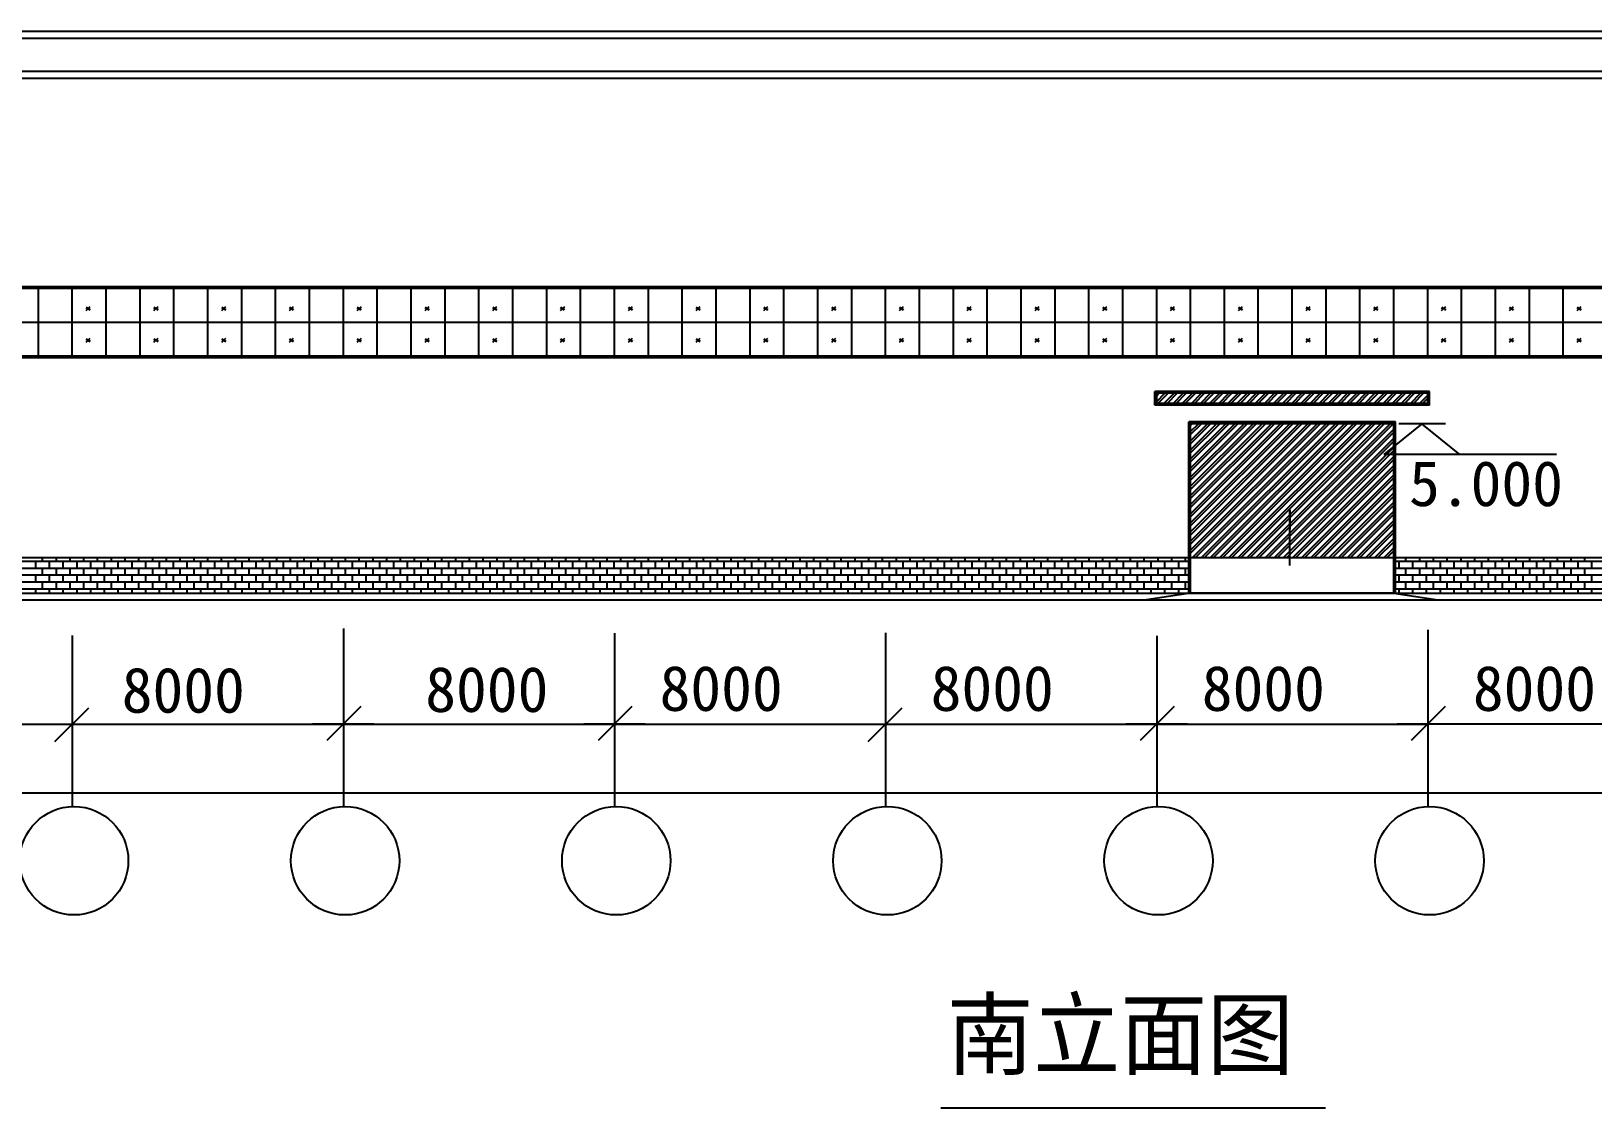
# Model space of a CAD drawing. Header units: metres. Extents: x -5946 to 118859, y -33883 to 106048.
# Drawn here: x 29425 to 75506, y 37487 to 69252 of the extents above; entities that cross this region are included whole.
import ezdxf

# ---------------------------------------------------------------- set-up
doc = ezdxf.new("R2010")
doc.units = ezdxf.units.M
for name, color, linetype in [('JC', 7, 'Continuous'), ('Z', 7, 'Continuous'), ('ZQ', 7, 'Continuous')]:
    doc.layers.add(name, color=color, linetype=linetype)

# ---------------------------------------------------------------- blocks, each defined once
blk = doc.blocks.new('_DIMX')
blk.add_line((-64.76, 0), (64.76, 0))
at = {"color": 6}
blk.add_lwpolyline([(-36.86, -36.86), (34.63, 34.63)], dxfattribs=at)

msp = doc.modelspace()

# ---------------------------------------------------------------- hatches: boundary and pattern name
at = {"layer": 'JC'}
h = msp.add_hatch(dxfattribs=at)
h.set_pattern_fill('ANSI32', scale=20)
h.paths.add_polyline_path([(70636.82, 58272.03), (70636.82, 58572.03), (62636.82, 58572.03), (62636.82, 58272.03)])
h = msp.add_hatch(dxfattribs=at)
h.set_pattern_fill('ANSI32', scale=20)
h.paths.add_polyline_path([(63636.82, 57672.03), (69636.82, 57672.03), (69636.82, 53722.03), (63636.82, 53722.03)])

# ---------------------------------------------------------------- linework, layer by layer
for p, q in [((70460.13, 57668.83), (69337.31, 56760.85)), ((71580.54, 56760.85), (70460.13, 57668.83)), ((74440.45, 56760.85), (69341.59, 56760.85)), ((38636.82, 51629.61), (38636.82, 48307.57)), ((30636.82, 51425.61), (30636.82, 48307.57)), ((30636.82, 51410.48), (30636.82, 48307.57)), ((38636.82, 51410.48), (38636.82, 48307.57)), ((46636.82, 51487.99), (46636.82, 48307.57)), ((46636.82, 51410.48), (46636.82, 48307.57)), ((54636.82, 51505.05), (54636.82, 48307.57)), ((54636.82, 51410.48), (54636.82, 48307.57)), ((62636.82, 51410.48), (62636.82, 48307.57)), ((62636.82, 51405.47), (62636.82, 48307.57)), ((70636.82, 51592.64), (70636.82, 48307.57)), ((70636.82, 50810.48), (70636.82, 48307.57)), ((22638.22, 48807.57), (30635.42, 48807.57)), ((30636.82, 48407.57), (30636.82, 46379.72)), ((30638.22, 48807.57), (38635.42, 48807.57)), ((38636.82, 48407.57), (38636.82, 46379.72)), ((38638.22, 48807.57), (46635.42, 48807.57)), ((46636.82, 48407.57), (46636.82, 46379.72)), ((46638.22, 48807.57), (54635.42, 48807.57)), ((54636.82, 48407.57), (54636.82, 46379.72)), ((54638.22, 48807.57), (62635.42, 48807.57)), ((62636.82, 48407.57), (62636.82, 46379.72)), ((62638.22, 48807.57), (70635.42, 48807.57)), ((70636.82, 48407.57), (70636.82, 46379.72)), ((78635.42, 48807.57), (70638.22, 48807.57)), ((6708.03, 46779.72), (110635.42, 46779.72)), ((56269.33, 37487.42), (67619.93, 37487.42))]:
    msp.add_line(p, q)
for centre in [(30689.65, 44776.5), (38689.65, 44776.5), (46689.65, 44776.5), (54689.65, 44776.5), (62689.65, 44776.5), (70689.65, 44776.5)]:
    msp.add_circle(centre, 1600)
for p, q in [((6625.23, 69252.03), (94636.82, 69252.03)), ((6625.24, 69052.03), (94636.82, 69052.03)), ((6634.34, 68072.03), (94636.82, 68072.03)), ((6638.64, 67872.03), (110946.82, 67872.03)), ((29636.82, 59672.03), (29636.82, 61672.03)), ((29636.82, 59672.03), (29636.82, 61672.03)), ((30636.82, 59672.03), (30636.82, 61672.03)), ((31636.82, 59672.03), (31636.82, 61672.03)), ((31636.82, 59672.03), (31636.82, 61672.03)), ((32636.82, 59672.03), (32636.82, 61672.03)), ((33636.82, 59672.03), (33636.82, 61672.03)), ((33636.82, 59672.03), (33636.82, 61672.03)), ((34636.82, 59672.03), (34636.82, 61672.03)), ((35636.82, 59672.03), (35636.82, 61672.03)), ((35636.82, 59672.03), (35636.82, 61672.03)), ((36636.82, 59672.03), (36636.82, 61672.03)), ((37636.82, 59672.03), (37636.82, 61672.03)), ((37636.82, 59672.03), (37636.82, 61672.03)), ((38636.82, 59672.03), (38636.82, 61672.03)), ((39636.82, 59672.03), (39636.82, 61672.03)), ((39636.82, 59672.03), (39636.82, 61672.03)), ((40636.82, 59672.03), (40636.82, 61672.03)), ((41636.82, 59672.03), (41636.82, 61672.03)), ((41636.82, 59672.03), (41636.82, 61672.03)), ((42636.82, 59672.03), (42636.82, 61672.03)), ((43636.82, 59672.03), (43636.82, 61672.03)), ((43636.82, 59672.03), (43636.82, 61672.03)), ((44636.82, 59672.03), (44636.82, 61672.03)), ((45636.82, 59672.03), (45636.82, 61672.03)), ((45636.82, 59672.03), (45636.82, 61672.03)), ((46636.82, 59672.03), (46636.82, 61672.03)), ((47636.82, 59672.03), (47636.82, 61672.03)), ((47636.82, 59672.03), (47636.82, 61672.03)), ((48636.82, 59672.03), (48636.82, 61672.03)), ((49636.82, 59672.03), (49636.82, 61672.03)), ((49636.82, 59672.03), (49636.82, 61672.03)), ((50636.82, 59672.03), (50636.82, 61672.03)), ((51636.82, 59672.03), (51636.82, 61672.03)), ((51636.82, 59672.03), (51636.82, 61672.03)), ((52636.82, 59672.03), (52636.82, 61672.03)), ((53636.82, 59672.03), (53636.82, 61672.03)), ((53636.82, 59672.03), (53636.82, 61672.03)), ((54636.82, 59672.03), (54636.82, 61672.03)), ((55636.82, 59672.03), (55636.82, 61672.03)), ((55636.82, 59672.03), (55636.82, 61672.03)), ((56636.82, 59672.03), (56636.82, 61672.03)), ((57636.82, 59672.03), (57636.82, 61672.03)), ((57636.82, 59672.03), (57636.82, 61672.03)), ((58636.82, 59672.03), (58636.82, 61672.03)), ((59636.82, 59672.03), (59636.82, 61672.03)), ((59636.82, 59672.03), (59636.82, 61672.03)), ((60636.82, 59672.03), (60636.82, 61672.03)), ((61636.82, 59672.03), (61636.82, 61672.03)), ((61636.82, 59672.03), (61636.82, 61672.03)), ((62636.82, 59672.03), (62636.82, 61672.03)), ((63636.82, 59672.03), (63636.82, 61672.03)), ((63636.82, 59672.03), (63636.82, 61672.03)), ((64636.82, 59672.03), (64636.82, 61672.03)), ((65636.82, 59672.03), (65636.82, 61672.03)), ((65636.82, 59672.03), (65636.82, 61672.03)), ((66636.82, 59672.03), (66636.82, 61672.03)), ((67636.82, 59672.03), (67636.82, 61672.03)), ((67636.82, 59672.03), (67636.82, 61672.03)), ((68636.82, 59672.03), (68636.82, 61672.03)), ((69636.82, 59672.03), (69636.82, 61672.03)), ((69636.82, 59672.03), (69636.82, 61672.03)), ((70636.82, 59672.03), (70636.82, 61672.03)), ((71636.82, 59672.03), (71636.82, 61672.03)), ((71636.82, 59672.03), (71636.82, 61672.03)), ((72636.82, 59672.03), (72636.82, 61672.03)), ((73636.82, 59672.03), (73636.82, 61672.03)), ((73636.82, 59672.03), (73636.82, 61672.03)), ((74636.82, 59672.03), (74636.82, 61672.03)), ((31046.82, 61007.03), (31166.82, 61127.03)), ((31046.82, 61067.03), (31086.82, 61117.03)), ((31126.82, 61017.03), (31166.82, 61067.03)), ((33046.82, 61007.03), (33166.82, 61127.03)), ((33046.82, 61067.03), (33086.82, 61117.03)), ((33126.82, 61017.03), (33166.82, 61067.03)), ((35046.82, 61007.03), (35166.82, 61127.03)), ((35046.82, 61067.03), (35086.82, 61117.03)), ((35126.82, 61017.03), (35166.82, 61067.03)), ((37046.82, 61007.03), (37166.82, 61127.03)), ((37046.82, 61067.03), (37086.82, 61117.03)), ((37126.82, 61017.03), (37166.82, 61067.03)), ((39046.82, 61007.03), (39166.82, 61127.03)), ((39046.82, 61067.03), (39086.82, 61117.03)), ((39126.82, 61017.03), (39166.82, 61067.03)), ((41046.82, 61007.03), (41166.82, 61127.03)), ((41046.82, 61067.03), (41086.82, 61117.03)), ((41126.82, 61017.03), (41166.82, 61067.03)), ((43046.82, 61007.03), (43166.82, 61127.03)), ((43046.82, 61067.03), (43086.82, 61117.03)), ((43126.82, 61017.03), (43166.82, 61067.03)), ((45046.82, 61007.03), (45166.82, 61127.03)), ((45046.82, 61067.03), (45086.82, 61117.03)), ((45126.82, 61017.03), (45166.82, 61067.03)), ((47046.82, 61007.03), (47166.82, 61127.03)), ((47046.82, 61067.03), (47086.82, 61117.03)), ((47126.82, 61017.03), (47166.82, 61067.03)), ((49046.82, 61007.03), (49166.82, 61127.03)), ((49046.82, 61067.03), (49086.82, 61117.03)), ((49126.82, 61017.03), (49166.82, 61067.03)), ((51046.82, 61007.03), (51166.82, 61127.03)), ((51046.82, 61067.03), (51086.82, 61117.03)), ((51126.82, 61017.03), (51166.82, 61067.03)), ((53046.82, 61007.03), (53166.82, 61127.03)), ((53046.82, 61067.03), (53086.82, 61117.03)), ((53126.82, 61017.03), (53166.82, 61067.03)), ((55046.82, 61007.03), (55166.82, 61127.03)), ((55046.82, 61067.03), (55086.82, 61117.03)), ((55126.82, 61017.03), (55166.82, 61067.03)), ((57046.82, 61007.03), (57166.82, 61127.03)), ((57046.82, 61067.03), (57086.82, 61117.03)), ((57126.82, 61017.03), (57166.82, 61067.03)), ((59046.82, 61007.03), (59166.82, 61127.03)), ((59046.82, 61067.03), (59086.82, 61117.03)), ((59126.82, 61017.03), (59166.82, 61067.03)), ((61046.82, 61007.03), (61166.82, 61127.03)), ((61046.82, 61067.03), (61086.82, 61117.03)), ((61126.82, 61017.03), (61166.82, 61067.03)), ((63046.82, 61007.03), (63166.82, 61127.03)), ((63046.82, 61067.03), (63086.82, 61117.03)), ((63126.82, 61017.03), (63166.82, 61067.03)), ((65046.82, 61007.03), (65166.82, 61127.03)), ((65046.82, 61067.03), (65086.82, 61117.03)), ((65126.82, 61017.03), (65166.82, 61067.03)), ((67046.82, 61007.03), (67166.82, 61127.03)), ((67046.82, 61067.03), (67086.82, 61117.03)), ((67126.82, 61017.03), (67166.82, 61067.03)), ((69046.82, 61007.03), (69166.82, 61127.03)), ((69046.82, 61067.03), (69086.82, 61117.03)), ((69126.82, 61017.03), (69166.82, 61067.03)), ((71046.82, 61007.03), (71166.82, 61127.03)), ((71046.82, 61067.03), (71086.82, 61117.03)), ((71126.82, 61017.03), (71166.82, 61067.03)), ((73046.82, 61007.03), (73166.82, 61127.03)), ((73046.82, 61067.03), (73086.82, 61117.03)), ((73126.82, 61017.03), (73166.82, 61067.03)), ((75046.82, 61007.03), (75166.82, 61127.03)), ((75046.82, 61067.03), (75086.82, 61117.03)), ((75126.82, 61017.03), (75166.82, 61067.03)), ((31046.82, 60077.03), (31166.82, 60197.03)), ((31046.82, 60137.03), (31086.82, 60187.03)), ((31126.82, 60087.03), (31166.82, 60137.03)), ((33046.82, 60077.03), (33166.82, 60197.03)), ((33046.82, 60137.03), (33086.82, 60187.03)), ((33126.82, 60087.03), (33166.82, 60137.03)), ((35046.82, 60077.03), (35166.82, 60197.03)), ((35046.82, 60137.03), (35086.82, 60187.03)), ((35126.82, 60087.03), (35166.82, 60137.03)), ((37046.82, 60077.03), (37166.82, 60197.03)), ((37046.82, 60137.03), (37086.82, 60187.03)), ((37126.82, 60087.03), (37166.82, 60137.03)), ((39046.82, 60077.03), (39166.82, 60197.03)), ((39046.82, 60137.03), (39086.82, 60187.03)), ((39126.82, 60087.03), (39166.82, 60137.03)), ((41046.82, 60077.03), (41166.82, 60197.03)), ((41046.82, 60137.03), (41086.82, 60187.03)), ((41126.82, 60087.03), (41166.82, 60137.03)), ((43046.82, 60077.03), (43166.82, 60197.03)), ((43046.82, 60137.03), (43086.82, 60187.03)), ((43126.82, 60087.03), (43166.82, 60137.03)), ((45046.82, 60077.03), (45166.82, 60197.03)), ((45046.82, 60137.03), (45086.82, 60187.03)), ((45126.82, 60087.03), (45166.82, 60137.03)), ((47046.82, 60077.03), (47166.82, 60197.03)), ((47046.82, 60137.03), (47086.82, 60187.03)), ((47126.82, 60087.03), (47166.82, 60137.03)), ((49046.82, 60077.03), (49166.82, 60197.03)), ((49046.82, 60137.03), (49086.82, 60187.03)), ((49126.82, 60087.03), (49166.82, 60137.03)), ((51046.82, 60077.03), (51166.82, 60197.03)), ((51046.82, 60137.03), (51086.82, 60187.03)), ((51126.82, 60087.03), (51166.82, 60137.03)), ((53046.82, 60077.03), (53166.82, 60197.03)), ((53046.82, 60137.03), (53086.82, 60187.03)), ((53126.82, 60087.03), (53166.82, 60137.03)), ((55046.82, 60077.03), (55166.82, 60197.03)), ((55046.82, 60137.03), (55086.82, 60187.03)), ((55126.82, 60087.03), (55166.82, 60137.03)), ((57046.82, 60077.03), (57166.82, 60197.03)), ((57046.82, 60137.03), (57086.82, 60187.03)), ((57126.82, 60087.03), (57166.82, 60137.03)), ((59046.82, 60077.03), (59166.82, 60197.03)), ((59046.82, 60137.03), (59086.82, 60187.03)), ((59126.82, 60087.03), (59166.82, 60137.03)), ((61046.82, 60077.03), (61166.82, 60197.03)), ((61046.82, 60137.03), (61086.82, 60187.03)), ((61126.82, 60087.03), (61166.82, 60137.03)), ((63046.82, 60077.03), (63166.82, 60197.03)), ((63046.82, 60137.03), (63086.82, 60187.03)), ((63126.82, 60087.03), (63166.82, 60137.03)), ((65046.82, 60077.03), (65166.82, 60197.03)), ((65046.82, 60137.03), (65086.82, 60187.03)), ((65126.82, 60087.03), (65166.82, 60137.03)), ((67046.82, 60077.03), (67166.82, 60197.03)), ((67046.82, 60137.03), (67086.82, 60187.03)), ((67126.82, 60087.03), (67166.82, 60137.03)), ((69046.82, 60077.03), (69166.82, 60197.03)), ((69046.82, 60137.03), (69086.82, 60187.03)), ((69126.82, 60087.03), (69166.82, 60137.03)), ((71046.82, 60077.03), (71166.82, 60197.03)), ((71046.82, 60137.03), (71086.82, 60187.03)), ((71126.82, 60087.03), (71166.82, 60137.03)), ((73046.82, 60077.03), (73166.82, 60197.03)), ((73046.82, 60137.03), (73086.82, 60187.03)), ((73126.82, 60087.03), (73166.82, 60137.03)), ((75046.82, 60077.03), (75166.82, 60197.03)), ((75046.82, 60137.03), (75086.82, 60187.03)), ((75126.82, 60087.03), (75166.82, 60137.03)), ((62586.82, 58622.03), (62636.82, 58572.03)), ((62586.82, 58222.03), (62586.82, 58622.03)), ((70686.82, 58622.03), (62586.82, 58622.03)), ((62636.82, 58272.03), (62636.82, 58572.03)), ((70636.82, 58572.03), (62636.82, 58572.03)), ((70686.82, 58622.03), (70636.82, 58572.03)), ((70636.82, 58272.03), (70636.82, 58572.03)), ((70686.82, 58222.03), (70686.82, 58622.03)), ((62586.82, 58222.03), (62636.82, 58272.03)), ((70686.82, 58222.03), (62586.82, 58222.03)), ((70636.82, 58272.03), (62636.82, 58272.03)), ((70686.82, 58222.03), (70636.82, 58272.03)), ((63586.82, 52672.03), (63586.82, 57722.03)), ((63636.82, 57672.03), (63586.82, 57722.03)), ((69686.82, 57722.03), (63586.82, 57722.03)), ((63636.82, 52672.03), (63636.82, 57672.03)), ((69636.82, 57672.03), (63636.82, 57672.03)), ((69636.82, 57672.03), (69686.82, 57722.03)), ((69636.82, 52672.03), (69636.82, 57672.03)), ((69686.82, 52672.03), (69686.82, 57722.03)), ((66566.82, 53487.53), (66566.82, 55127.53)), ((63636.82, 52672.03), (62336.82, 52472.03)), ((69636.82, 52672.03), (63636.82, 52672.03)), ((69636.82, 52672.03), (70936.82, 52472.03))]:
    msp.add_line(p, q, dxfattribs=at)
msp.add_lwpolyline([(66566.82, 55127.53), (66566.82, 54557.53)], dxfattribs=at)
at = {"layer": 'Z'}
for p, q in [((6627.53, 53614.58), (63586.82, 53614.58)), ((29556.6, 53411.38), (29556.6, 53614.58)), ((29759.8, 53614.58), (29759.8, 53722.03)), ((29963, 53411.38), (29963, 53614.58)), ((30166.2, 53614.58), (30166.2, 53722.03)), ((30369.4, 53411.38), (30369.4, 53614.58)), ((30572.6, 53614.58), (30572.6, 53722.03)), ((30775.8, 53411.38), (30775.8, 53614.58)), ((30979, 53614.58), (30979, 53722.03)), ((31182.2, 53411.38), (31182.2, 53614.58)), ((31385.4, 53614.58), (31385.4, 53722.03)), ((31588.6, 53411.38), (31588.6, 53614.58)), ((31791.8, 53614.58), (31791.8, 53722.03)), ((31995, 53411.38), (31995, 53614.58)), ((32198.2, 53614.58), (32198.2, 53722.03)), ((32401.4, 53411.38), (32401.4, 53614.58)), ((32604.6, 53614.58), (32604.6, 53722.03)), ((32807.8, 53411.38), (32807.8, 53614.58)), ((33011, 53614.58), (33011, 53722.03)), ((33214.2, 53411.38), (33214.2, 53614.58)), ((33417.4, 53614.58), (33417.4, 53722.03)), ((33620.6, 53411.38), (33620.6, 53614.58)), ((33823.8, 53614.58), (33823.8, 53722.03)), ((34027, 53411.38), (34027, 53614.58)), ((34230.2, 53614.58), (34230.2, 53722.03)), ((34433.4, 53411.38), (34433.4, 53614.58)), ((34636.6, 53614.58), (34636.6, 53722.03)), ((34839.8, 53411.38), (34839.8, 53614.58)), ((35043, 53614.58), (35043, 53722.03)), ((35246.2, 53411.38), (35246.2, 53614.58)), ((35449.4, 53614.58), (35449.4, 53722.03)), ((35652.6, 53411.38), (35652.6, 53614.58)), ((35855.8, 53614.58), (35855.8, 53722.03)), ((36059, 53411.38), (36059, 53614.58)), ((36262.2, 53614.58), (36262.2, 53722.03)), ((36465.4, 53411.38), (36465.4, 53614.58)), ((36668.6, 53614.58), (36668.6, 53722.03)), ((36871.8, 53411.38), (36871.8, 53614.58)), ((37075, 53614.58), (37075, 53722.03)), ((37278.2, 53411.38), (37278.2, 53614.58)), ((37481.4, 53614.58), (37481.4, 53722.03)), ((37684.6, 53411.38), (37684.6, 53614.58)), ((37887.8, 53614.58), (37887.8, 53722.03)), ((38091, 53411.38), (38091, 53614.58)), ((38294.2, 53614.58), (38294.2, 53722.03)), ((38497.4, 53411.38), (38497.4, 53614.58)), ((38700.6, 53614.58), (38700.6, 53722.03)), ((38903.8, 53411.38), (38903.8, 53614.58)), ((39107, 53614.58), (39107, 53722.03)), ((39310.2, 53411.38), (39310.2, 53614.58)), ((39513.4, 53614.58), (39513.4, 53722.03)), ((39716.6, 53411.38), (39716.6, 53614.58)), ((39919.8, 53614.58), (39919.8, 53722.03)), ((40123, 53411.38), (40123, 53614.58)), ((40326.2, 53614.58), (40326.2, 53722.03)), ((40529.4, 53411.38), (40529.4, 53614.58)), ((40732.6, 53614.58), (40732.6, 53722.03)), ((40935.8, 53411.38), (40935.8, 53614.58)), ((41139, 53614.58), (41139, 53722.03)), ((41342.2, 53411.38), (41342.2, 53614.58)), ((41545.4, 53614.58), (41545.4, 53722.03)), ((41748.6, 53411.38), (41748.6, 53614.58)), ((41951.8, 53614.58), (41951.8, 53722.03)), ((42155, 53411.38), (42155, 53614.58)), ((42358.2, 53614.58), (42358.2, 53722.03)), ((42561.4, 53411.38), (42561.4, 53614.58)), ((42764.6, 53614.58), (42764.6, 53722.03)), ((42967.8, 53411.38), (42967.8, 53614.58)), ((43171, 53614.58), (43171, 53722.03)), ((43374.2, 53411.38), (43374.2, 53614.58)), ((43577.4, 53614.58), (43577.4, 53722.03)), ((43780.6, 53411.38), (43780.6, 53614.58)), ((43983.8, 53614.58), (43983.8, 53722.03)), ((44187, 53411.38), (44187, 53614.58)), ((44390.2, 53614.58), (44390.2, 53722.03)), ((44593.4, 53411.38), (44593.4, 53614.58)), ((44796.6, 53614.58), (44796.6, 53722.03)), ((44999.8, 53411.38), (44999.8, 53614.58)), ((45203, 53614.58), (45203, 53722.03)), ((45406.2, 53411.38), (45406.2, 53614.58)), ((45609.4, 53614.58), (45609.4, 53722.03)), ((45812.6, 53411.38), (45812.6, 53614.58)), ((46015.8, 53614.58), (46015.8, 53722.03)), ((46219, 53411.38), (46219, 53614.58)), ((46422.2, 53614.58), (46422.2, 53722.03)), ((46625.4, 53411.38), (46625.4, 53614.58)), ((46828.6, 53614.58), (46828.6, 53722.03)), ((47031.8, 53411.38), (47031.8, 53614.58)), ((47235, 53614.58), (47235, 53722.03)), ((47438.2, 53411.38), (47438.2, 53614.58)), ((47641.4, 53614.58), (47641.4, 53722.03)), ((47844.6, 53411.38), (47844.6, 53614.58)), ((48047.8, 53614.58), (48047.8, 53722.03)), ((48251, 53411.38), (48251, 53614.58)), ((48454.2, 53614.58), (48454.2, 53722.03)), ((48657.4, 53411.38), (48657.4, 53614.58)), ((48860.6, 53614.58), (48860.6, 53722.03)), ((49063.8, 53411.38), (49063.8, 53614.58)), ((49267, 53614.58), (49267, 53722.03)), ((49470.2, 53411.38), (49470.2, 53614.58)), ((49673.4, 53614.58), (49673.4, 53722.03)), ((49876.6, 53411.38), (49876.6, 53614.58)), ((50079.8, 53614.58), (50079.8, 53722.03)), ((50283, 53411.38), (50283, 53614.58)), ((50486.2, 53614.58), (50486.2, 53722.03)), ((50689.4, 53411.38), (50689.4, 53614.58)), ((50892.6, 53614.58), (50892.6, 53722.03)), ((51095.8, 53411.38), (51095.8, 53614.58)), ((51299, 53614.58), (51299, 53722.03)), ((51502.2, 53411.38), (51502.2, 53614.58)), ((51705.4, 53614.58), (51705.4, 53722.03)), ((51908.6, 53411.38), (51908.6, 53614.58)), ((52111.8, 53614.58), (52111.8, 53722.03)), ((52315, 53411.38), (52315, 53614.58)), ((52518.2, 53614.58), (52518.2, 53722.03)), ((52721.4, 53411.38), (52721.4, 53614.58)), ((52924.6, 53614.58), (52924.6, 53722.03)), ((53127.8, 53411.38), (53127.8, 53614.58)), ((53331, 53614.58), (53331, 53722.03)), ((53534.2, 53411.38), (53534.2, 53614.58)), ((53737.4, 53614.58), (53737.4, 53722.03)), ((53940.6, 53411.38), (53940.6, 53614.58)), ((54143.8, 53614.58), (54143.8, 53722.03)), ((54347, 53411.38), (54347, 53614.58)), ((54550.2, 53614.58), (54550.2, 53722.03)), ((54753.4, 53411.38), (54753.4, 53614.58)), ((54956.6, 53614.58), (54956.6, 53722.03)), ((55159.8, 53411.38), (55159.8, 53614.58)), ((55363, 53614.58), (55363, 53722.03)), ((55566.2, 53411.38), (55566.2, 53614.58)), ((55769.4, 53614.58), (55769.4, 53722.03)), ((55972.6, 53411.38), (55972.6, 53614.58)), ((56175.8, 53614.58), (56175.8, 53722.03)), ((56379, 53411.38), (56379, 53614.58)), ((56582.2, 53614.58), (56582.2, 53722.03)), ((56785.4, 53411.38), (56785.4, 53614.58)), ((56988.6, 53614.58), (56988.6, 53722.03)), ((57191.8, 53411.38), (57191.8, 53614.58)), ((57395, 53614.58), (57395, 53722.03)), ((57598.2, 53411.38), (57598.2, 53614.58)), ((57801.4, 53614.58), (57801.4, 53722.03)), ((58004.6, 53411.38), (58004.6, 53614.58)), ((58207.8, 53614.58), (58207.8, 53722.03)), ((58411, 53411.38), (58411, 53614.58)), ((58614.2, 53614.58), (58614.2, 53722.03)), ((58817.4, 53411.38), (58817.4, 53614.58)), ((59020.6, 53614.58), (59020.6, 53722.03)), ((59223.8, 53411.38), (59223.8, 53614.58)), ((59427, 53614.58), (59427, 53722.03)), ((59630.2, 53411.38), (59630.2, 53614.58)), ((59833.4, 53614.58), (59833.4, 53722.03)), ((60036.6, 53411.38), (60036.6, 53614.58)), ((60239.8, 53614.58), (60239.8, 53722.03)), ((60443, 53411.38), (60443, 53614.58)), ((60646.2, 53614.58), (60646.2, 53722.03)), ((60849.4, 53411.38), (60849.4, 53614.58)), ((61052.6, 53614.58), (61052.6, 53722.03)), ((61255.8, 53411.38), (61255.8, 53614.58)), ((61459, 53614.58), (61459, 53722.03)), ((61662.2, 53411.38), (61662.2, 53614.58)), ((61865.4, 53614.58), (61865.4, 53722.03)), ((62068.6, 53411.38), (62068.6, 53614.58)), ((62271.8, 53614.58), (62271.8, 53722.03)), ((62475, 53411.38), (62475, 53614.58)), ((62678.2, 53614.58), (62678.2, 53722.03)), ((62881.4, 53411.38), (62881.4, 53614.58)), ((63084.6, 53614.58), (63084.6, 53722.03)), ((63287.8, 53411.38), (63287.8, 53614.58)), ((63491, 53614.58), (63491, 53722.03)), ((69686.82, 53614.58), (110636.82, 53614.58)), ((69790.2, 53411.38), (69790.2, 53614.58)), ((69993.4, 53614.58), (69993.4, 53722.03)), ((70196.6, 53411.38), (70196.6, 53614.58)), ((70399.8, 53614.58), (70399.8, 53722.03)), ((70603, 53411.38), (70603, 53614.58)), ((70806.2, 53614.58), (70806.2, 53722.03)), ((71009.4, 53411.38), (71009.4, 53614.58)), ((71212.6, 53614.58), (71212.6, 53722.03)), ((71415.8, 53411.38), (71415.8, 53614.58)), ((71619, 53614.58), (71619, 53722.03)), ((71822.2, 53411.38), (71822.2, 53614.58)), ((72025.4, 53614.58), (72025.4, 53722.03)), ((72228.6, 53411.38), (72228.6, 53614.58)), ((72431.8, 53614.58), (72431.8, 53722.03)), ((72635, 53411.38), (72635, 53614.58)), ((72838.2, 53614.58), (72838.2, 53722.03)), ((73041.4, 53411.38), (73041.4, 53614.58)), ((73244.6, 53614.58), (73244.6, 53722.03)), ((73447.8, 53411.38), (73447.8, 53614.58)), ((73651, 53614.58), (73651, 53722.03)), ((73854.2, 53411.38), (73854.2, 53614.58)), ((74057.4, 53614.58), (74057.4, 53722.03)), ((74260.6, 53411.38), (74260.6, 53614.58)), ((74463.8, 53614.58), (74463.8, 53722.03)), ((74667, 53411.38), (74667, 53614.58)), ((74870.2, 53614.58), (74870.2, 53722.03)), ((75073.4, 53411.38), (75073.4, 53614.58)), ((75276.6, 53614.58), (75276.6, 53722.03)), ((75479.8, 53411.38), (75479.8, 53614.58)), ((6629.28, 53004.98), (63586.82, 53004.98)), ((6629.3, 53208.18), (63586.82, 53208.18)), ((6629.42, 53411.38), (63586.82, 53411.38)), ((29556.6, 53004.98), (29556.6, 53208.18)), ((29759.8, 53208.18), (29759.8, 53411.38)), ((29759.8, 52801.78), (29759.8, 53004.98)), ((29963, 53004.98), (29963, 53208.18)), ((30166.2, 53208.18), (30166.2, 53411.38)), ((30166.2, 52801.78), (30166.2, 53004.98)), ((30369.4, 53004.98), (30369.4, 53208.18)), ((30572.6, 53208.18), (30572.6, 53411.38)), ((30572.6, 52801.78), (30572.6, 53004.98)), ((30775.8, 53004.98), (30775.8, 53208.18)), ((30979, 53208.18), (30979, 53411.38)), ((30979, 52801.78), (30979, 53004.98)), ((31182.2, 53004.98), (31182.2, 53208.18)), ((31385.4, 53208.18), (31385.4, 53411.38)), ((31385.4, 52801.78), (31385.4, 53004.98)), ((31588.6, 53004.98), (31588.6, 53208.18)), ((31791.8, 53208.18), (31791.8, 53411.38)), ((31791.8, 52801.78), (31791.8, 53004.98)), ((31995, 53004.98), (31995, 53208.18)), ((32198.2, 53208.18), (32198.2, 53411.38)), ((32198.2, 52801.78), (32198.2, 53004.98)), ((32401.4, 53004.98), (32401.4, 53208.18)), ((32604.6, 53208.18), (32604.6, 53411.38)), ((32604.6, 52801.78), (32604.6, 53004.98)), ((32807.8, 53004.98), (32807.8, 53208.18)), ((33011, 53208.18), (33011, 53411.38)), ((33011, 52801.78), (33011, 53004.98)), ((33214.2, 53004.98), (33214.2, 53208.18)), ((33417.4, 53208.18), (33417.4, 53411.38)), ((33417.4, 52801.78), (33417.4, 53004.98)), ((33620.6, 53004.98), (33620.6, 53208.18)), ((33823.8, 53208.18), (33823.8, 53411.38)), ((33823.8, 52801.78), (33823.8, 53004.98)), ((34027, 53004.98), (34027, 53208.18)), ((34230.2, 53208.18), (34230.2, 53411.38)), ((34230.2, 52801.78), (34230.2, 53004.98)), ((34433.4, 53004.98), (34433.4, 53208.18)), ((34636.6, 53208.18), (34636.6, 53411.38)), ((34636.6, 52801.78), (34636.6, 53004.98)), ((34839.8, 53004.98), (34839.8, 53208.18)), ((35043, 53208.18), (35043, 53411.38)), ((35043, 52801.78), (35043, 53004.98)), ((35246.2, 53004.98), (35246.2, 53208.18)), ((35449.4, 53208.18), (35449.4, 53411.38)), ((35449.4, 52801.78), (35449.4, 53004.98)), ((35652.6, 53004.98), (35652.6, 53208.18)), ((35855.8, 53208.18), (35855.8, 53411.38)), ((35855.8, 52801.78), (35855.8, 53004.98)), ((36059, 53004.98), (36059, 53208.18)), ((36262.2, 53208.18), (36262.2, 53411.38)), ((36262.2, 52801.78), (36262.2, 53004.98)), ((36465.4, 53004.98), (36465.4, 53208.18)), ((36668.6, 53208.18), (36668.6, 53411.38)), ((36668.6, 52801.78), (36668.6, 53004.98)), ((36871.8, 53004.98), (36871.8, 53208.18)), ((37075, 53208.18), (37075, 53411.38)), ((37075, 52801.78), (37075, 53004.98)), ((37278.2, 53004.98), (37278.2, 53208.18)), ((37481.4, 53208.18), (37481.4, 53411.38)), ((37481.4, 52801.78), (37481.4, 53004.98)), ((37684.6, 53004.98), (37684.6, 53208.18)), ((37887.8, 53208.18), (37887.8, 53411.38)), ((37887.8, 52801.78), (37887.8, 53004.98)), ((38091, 53004.98), (38091, 53208.18)), ((38294.2, 53208.18), (38294.2, 53411.38)), ((38294.2, 52801.78), (38294.2, 53004.98)), ((38497.4, 53004.98), (38497.4, 53208.18)), ((38700.6, 53208.18), (38700.6, 53411.38)), ((38700.6, 52801.78), (38700.6, 53004.98)), ((38903.8, 53004.98), (38903.8, 53208.18)), ((39107, 53208.18), (39107, 53411.38)), ((39107, 52801.78), (39107, 53004.98)), ((39310.2, 53004.98), (39310.2, 53208.18)), ((39513.4, 53208.18), (39513.4, 53411.38)), ((39513.4, 52801.78), (39513.4, 53004.98)), ((39716.6, 53004.98), (39716.6, 53208.18)), ((39919.8, 53208.18), (39919.8, 53411.38)), ((39919.8, 52801.78), (39919.8, 53004.98)), ((40123, 53004.98), (40123, 53208.18)), ((40326.2, 53208.18), (40326.2, 53411.38)), ((40326.2, 52801.78), (40326.2, 53004.98)), ((40529.4, 53004.98), (40529.4, 53208.18)), ((40732.6, 53208.18), (40732.6, 53411.38)), ((40732.6, 52801.78), (40732.6, 53004.98)), ((40935.8, 53004.98), (40935.8, 53208.18)), ((41139, 53208.18), (41139, 53411.38)), ((41139, 52801.78), (41139, 53004.98)), ((41342.2, 53004.98), (41342.2, 53208.18)), ((41545.4, 53208.18), (41545.4, 53411.38)), ((41545.4, 52801.78), (41545.4, 53004.98)), ((41748.6, 53004.98), (41748.6, 53208.18)), ((41951.8, 53208.18), (41951.8, 53411.38)), ((41951.8, 52801.78), (41951.8, 53004.98)), ((42155, 53004.98), (42155, 53208.18)), ((42358.2, 53208.18), (42358.2, 53411.38)), ((42358.2, 52801.78), (42358.2, 53004.98)), ((42561.4, 53004.98), (42561.4, 53208.18)), ((42764.6, 53208.18), (42764.6, 53411.38)), ((42764.6, 52801.78), (42764.6, 53004.98)), ((42967.8, 53004.98), (42967.8, 53208.18)), ((43171, 53208.18), (43171, 53411.38)), ((43171, 52801.78), (43171, 53004.98)), ((43374.2, 53004.98), (43374.2, 53208.18)), ((43577.4, 53208.18), (43577.4, 53411.38)), ((43577.4, 52801.78), (43577.4, 53004.98)), ((43780.6, 53004.98), (43780.6, 53208.18)), ((43983.8, 53208.18), (43983.8, 53411.38)), ((43983.8, 52801.78), (43983.8, 53004.98)), ((44187, 53004.98), (44187, 53208.18)), ((44390.2, 53208.18), (44390.2, 53411.38)), ((44390.2, 52801.78), (44390.2, 53004.98)), ((44593.4, 53004.98), (44593.4, 53208.18)), ((44796.6, 53208.18), (44796.6, 53411.38)), ((44796.6, 52801.78), (44796.6, 53004.98)), ((44999.8, 53004.98), (44999.8, 53208.18)), ((45203, 53208.18), (45203, 53411.38)), ((45203, 52801.78), (45203, 53004.98)), ((45406.2, 53004.98), (45406.2, 53208.18)), ((45609.4, 53208.18), (45609.4, 53411.38)), ((45609.4, 52801.78), (45609.4, 53004.98)), ((45812.6, 53004.98), (45812.6, 53208.18)), ((46015.8, 53208.18), (46015.8, 53411.38)), ((46015.8, 52801.78), (46015.8, 53004.98)), ((46219, 53004.98), (46219, 53208.18)), ((46422.2, 53208.18), (46422.2, 53411.38)), ((46422.2, 52801.78), (46422.2, 53004.98)), ((46625.4, 53004.98), (46625.4, 53208.18)), ((46828.6, 53208.18), (46828.6, 53411.38)), ((46828.6, 52801.78), (46828.6, 53004.98)), ((47031.8, 53004.98), (47031.8, 53208.18)), ((47235, 53208.18), (47235, 53411.38)), ((47235, 52801.78), (47235, 53004.98)), ((47438.2, 53004.98), (47438.2, 53208.18)), ((47641.4, 53208.18), (47641.4, 53411.38)), ((47641.4, 52801.78), (47641.4, 53004.98)), ((47844.6, 53004.98), (47844.6, 53208.18)), ((48047.8, 53208.18), (48047.8, 53411.38)), ((48047.8, 52801.78), (48047.8, 53004.98)), ((48251, 53004.98), (48251, 53208.18)), ((48454.2, 53208.18), (48454.2, 53411.38)), ((48454.2, 52801.78), (48454.2, 53004.98)), ((48657.4, 53004.98), (48657.4, 53208.18)), ((48860.6, 53208.18), (48860.6, 53411.38)), ((48860.6, 52801.78), (48860.6, 53004.98)), ((49063.8, 53004.98), (49063.8, 53208.18)), ((49267, 53208.18), (49267, 53411.38)), ((49267, 52801.78), (49267, 53004.98)), ((49470.2, 53004.98), (49470.2, 53208.18)), ((49673.4, 53208.18), (49673.4, 53411.38)), ((49673.4, 52801.78), (49673.4, 53004.98)), ((49876.6, 53004.98), (49876.6, 53208.18)), ((50079.8, 53208.18), (50079.8, 53411.38)), ((50079.8, 52801.78), (50079.8, 53004.98)), ((50283, 53004.98), (50283, 53208.18)), ((50486.2, 53208.18), (50486.2, 53411.38)), ((50486.2, 52801.78), (50486.2, 53004.98)), ((50689.4, 53004.98), (50689.4, 53208.18)), ((50892.6, 53208.18), (50892.6, 53411.38)), ((50892.6, 52801.78), (50892.6, 53004.98)), ((51095.8, 53004.98), (51095.8, 53208.18)), ((51299, 53208.18), (51299, 53411.38)), ((51299, 52801.78), (51299, 53004.98)), ((51502.2, 53004.98), (51502.2, 53208.18)), ((51705.4, 53208.18), (51705.4, 53411.38)), ((51705.4, 52801.78), (51705.4, 53004.98)), ((51908.6, 53004.98), (51908.6, 53208.18)), ((52111.8, 53208.18), (52111.8, 53411.38)), ((52111.8, 52801.78), (52111.8, 53004.98)), ((52315, 53004.98), (52315, 53208.18)), ((52518.2, 53208.18), (52518.2, 53411.38)), ((52518.2, 52801.78), (52518.2, 53004.98)), ((52721.4, 53004.98), (52721.4, 53208.18)), ((52924.6, 53208.18), (52924.6, 53411.38)), ((52924.6, 52801.78), (52924.6, 53004.98)), ((53127.8, 53004.98), (53127.8, 53208.18)), ((53331, 53208.18), (53331, 53411.38)), ((53331, 52801.78), (53331, 53004.98)), ((53534.2, 53004.98), (53534.2, 53208.18)), ((53737.4, 53208.18), (53737.4, 53411.38)), ((53737.4, 52801.78), (53737.4, 53004.98)), ((53940.6, 53004.98), (53940.6, 53208.18)), ((54143.8, 53208.18), (54143.8, 53411.38)), ((54143.8, 52801.78), (54143.8, 53004.98)), ((54347, 53004.98), (54347, 53208.18)), ((54550.2, 53208.18), (54550.2, 53411.38)), ((54550.2, 52801.78), (54550.2, 53004.98)), ((54753.4, 53004.98), (54753.4, 53208.18)), ((54956.6, 53208.18), (54956.6, 53411.38)), ((54956.6, 52801.78), (54956.6, 53004.98)), ((55159.8, 53004.98), (55159.8, 53208.18)), ((55363, 53208.18), (55363, 53411.38)), ((55363, 52801.78), (55363, 53004.98)), ((55566.2, 53004.98), (55566.2, 53208.18)), ((55769.4, 53208.18), (55769.4, 53411.38)), ((55769.4, 52801.78), (55769.4, 53004.98)), ((55972.6, 53004.98), (55972.6, 53208.18)), ((56175.8, 53208.18), (56175.8, 53411.38)), ((56175.8, 52801.78), (56175.8, 53004.98)), ((56379, 53004.98), (56379, 53208.18)), ((56582.2, 53208.18), (56582.2, 53411.38)), ((56582.2, 52801.78), (56582.2, 53004.98)), ((56785.4, 53004.98), (56785.4, 53208.18)), ((56988.6, 53208.18), (56988.6, 53411.38)), ((56988.6, 52801.78), (56988.6, 53004.98)), ((57191.8, 53004.98), (57191.8, 53208.18)), ((57395, 53208.18), (57395, 53411.38)), ((57395, 52801.78), (57395, 53004.98)), ((57598.2, 53004.98), (57598.2, 53208.18)), ((57801.4, 53208.18), (57801.4, 53411.38)), ((57801.4, 52801.78), (57801.4, 53004.98)), ((58004.6, 53004.98), (58004.6, 53208.18)), ((58207.8, 53208.18), (58207.8, 53411.38)), ((58207.8, 52801.78), (58207.8, 53004.98)), ((58411, 53004.98), (58411, 53208.18)), ((58614.2, 53208.18), (58614.2, 53411.38)), ((58614.2, 52801.78), (58614.2, 53004.98)), ((58817.4, 53004.98), (58817.4, 53208.18)), ((59020.6, 53208.18), (59020.6, 53411.38)), ((59020.6, 52801.78), (59020.6, 53004.98)), ((59223.8, 53004.98), (59223.8, 53208.18)), ((59427, 53208.18), (59427, 53411.38)), ((59427, 52801.78), (59427, 53004.98)), ((59630.2, 53004.98), (59630.2, 53208.18)), ((59833.4, 53208.18), (59833.4, 53411.38)), ((59833.4, 52801.78), (59833.4, 53004.98)), ((60036.6, 53004.98), (60036.6, 53208.18)), ((60239.8, 53208.18), (60239.8, 53411.38)), ((60239.8, 52801.78), (60239.8, 53004.98)), ((60443, 53004.98), (60443, 53208.18)), ((60646.2, 53208.18), (60646.2, 53411.38)), ((60646.2, 52801.78), (60646.2, 53004.98)), ((60849.4, 53004.98), (60849.4, 53208.18)), ((61052.6, 53208.18), (61052.6, 53411.38)), ((61052.6, 52801.78), (61052.6, 53004.98)), ((61255.8, 53004.98), (61255.8, 53208.18)), ((61459, 53208.18), (61459, 53411.38)), ((61459, 52801.78), (61459, 53004.98)), ((61662.2, 53004.98), (61662.2, 53208.18)), ((61865.4, 53208.18), (61865.4, 53411.38)), ((61865.4, 52801.78), (61865.4, 53004.98)), ((62068.6, 53004.98), (62068.6, 53208.18)), ((62271.8, 53208.18), (62271.8, 53411.38)), ((62271.8, 52801.78), (62271.8, 53004.98)), ((62475, 53004.98), (62475, 53208.18)), ((62678.2, 53208.18), (62678.2, 53411.38)), ((62678.2, 52801.78), (62678.2, 53004.98)), ((62881.4, 53004.98), (62881.4, 53208.18)), ((63084.6, 53208.18), (63084.6, 53411.38)), ((63084.6, 52801.78), (63084.6, 53004.98)), ((63287.8, 53004.98), (63287.8, 53208.18)), ((63491, 53208.18), (63491, 53411.38)), ((63491, 52801.78), (63491, 53004.98)), ((69686.82, 53411.38), (110636.82, 53411.38)), ((69686.82, 53208.18), (110636.82, 53208.18)), ((69686.82, 53004.98), (110636.82, 53004.98)), ((69790.2, 53004.98), (69790.2, 53208.18)), ((69993.4, 53208.18), (69993.4, 53411.38)), ((69993.4, 52801.78), (69993.4, 53004.98)), ((70196.6, 53004.98), (70196.6, 53208.18)), ((70399.8, 53208.18), (70399.8, 53411.38)), ((70399.8, 52801.78), (70399.8, 53004.98)), ((70603, 53004.98), (70603, 53208.18)), ((70806.2, 53208.18), (70806.2, 53411.38)), ((70806.2, 52801.78), (70806.2, 53004.98)), ((71009.4, 53004.98), (71009.4, 53208.18)), ((71212.6, 53208.18), (71212.6, 53411.38)), ((71212.6, 52801.78), (71212.6, 53004.98)), ((71415.8, 53004.98), (71415.8, 53208.18)), ((71619, 53208.18), (71619, 53411.38)), ((71619, 52801.78), (71619, 53004.98)), ((71822.2, 53004.98), (71822.2, 53208.18)), ((72025.4, 53208.18), (72025.4, 53411.38)), ((72025.4, 52801.78), (72025.4, 53004.98)), ((72228.6, 53004.98), (72228.6, 53208.18)), ((72431.8, 53208.18), (72431.8, 53411.38)), ((72431.8, 52801.78), (72431.8, 53004.98)), ((72635, 53004.98), (72635, 53208.18)), ((72838.2, 53208.18), (72838.2, 53411.38)), ((72838.2, 52801.78), (72838.2, 53004.98)), ((73041.4, 53004.98), (73041.4, 53208.18)), ((73244.6, 53208.18), (73244.6, 53411.38)), ((73244.6, 52801.78), (73244.6, 53004.98)), ((73447.8, 53004.98), (73447.8, 53208.18)), ((73651, 53208.18), (73651, 53411.38)), ((73651, 52801.78), (73651, 53004.98)), ((73854.2, 53004.98), (73854.2, 53208.18)), ((74057.4, 53208.18), (74057.4, 53411.38)), ((74057.4, 52801.78), (74057.4, 53004.98)), ((74260.6, 53004.98), (74260.6, 53208.18)), ((74463.8, 53208.18), (74463.8, 53411.38)), ((74463.8, 52801.78), (74463.8, 53004.98)), ((74667, 53004.98), (74667, 53208.18)), ((74870.2, 53208.18), (74870.2, 53411.38)), ((74870.2, 52801.78), (74870.2, 53004.98)), ((75073.4, 53004.98), (75073.4, 53208.18)), ((75276.6, 53208.18), (75276.6, 53411.38)), ((75276.6, 52801.78), (75276.6, 53004.98)), ((75479.8, 53004.98), (75479.8, 53208.18)), ((6627.34, 52801.78), (63586.82, 52801.78)), ((29556.6, 52672.03), (29556.6, 52801.78)), ((29963, 52672.03), (29963, 52801.78)), ((30369.4, 52672.03), (30369.4, 52801.78)), ((30775.8, 52672.03), (30775.8, 52801.78)), ((31182.2, 52672.03), (31182.2, 52801.78)), ((31588.6, 52672.03), (31588.6, 52801.78)), ((31995, 52672.03), (31995, 52801.78)), ((32401.4, 52672.03), (32401.4, 52801.78)), ((32807.8, 52672.03), (32807.8, 52801.78)), ((33214.2, 52672.03), (33214.2, 52801.78)), ((33620.6, 52672.03), (33620.6, 52801.78)), ((34027, 52672.03), (34027, 52801.78)), ((34433.4, 52672.03), (34433.4, 52801.78)), ((34839.8, 52672.03), (34839.8, 52801.78)), ((35246.2, 52672.03), (35246.2, 52801.78)), ((35652.6, 52672.03), (35652.6, 52801.78)), ((36059, 52672.03), (36059, 52801.78)), ((36465.4, 52672.03), (36465.4, 52801.78)), ((36871.8, 52672.03), (36871.8, 52801.78)), ((37278.2, 52672.03), (37278.2, 52801.78)), ((37684.6, 52672.03), (37684.6, 52801.78)), ((38091, 52672.03), (38091, 52801.78)), ((38497.4, 52672.03), (38497.4, 52801.78)), ((38903.8, 52672.03), (38903.8, 52801.78)), ((39310.2, 52672.03), (39310.2, 52801.78)), ((39716.6, 52672.03), (39716.6, 52801.78)), ((40123, 52672.03), (40123, 52801.78)), ((40529.4, 52672.03), (40529.4, 52801.78)), ((40935.8, 52672.03), (40935.8, 52801.78)), ((41342.2, 52672.03), (41342.2, 52801.78)), ((41748.6, 52672.03), (41748.6, 52801.78)), ((42155, 52672.03), (42155, 52801.78)), ((42561.4, 52672.03), (42561.4, 52801.78)), ((42967.8, 52672.03), (42967.8, 52801.78)), ((43374.2, 52672.03), (43374.2, 52801.78)), ((43780.6, 52672.03), (43780.6, 52801.78)), ((44187, 52672.03), (44187, 52801.78)), ((44593.4, 52672.03), (44593.4, 52801.78)), ((44999.8, 52672.03), (44999.8, 52801.78)), ((45406.2, 52672.03), (45406.2, 52801.78)), ((45812.6, 52672.03), (45812.6, 52801.78)), ((46219, 52672.03), (46219, 52801.78)), ((46625.4, 52672.03), (46625.4, 52801.78)), ((47031.8, 52672.03), (47031.8, 52801.78)), ((47438.2, 52672.03), (47438.2, 52801.78)), ((47844.6, 52672.03), (47844.6, 52801.78)), ((48251, 52672.03), (48251, 52801.78)), ((48657.4, 52672.03), (48657.4, 52801.78)), ((49063.8, 52672.03), (49063.8, 52801.78)), ((49470.2, 52672.03), (49470.2, 52801.78)), ((49876.6, 52672.03), (49876.6, 52801.78)), ((50283, 52672.03), (50283, 52801.78)), ((50689.4, 52672.03), (50689.4, 52801.78)), ((51095.8, 52672.03), (51095.8, 52801.78)), ((51502.2, 52672.03), (51502.2, 52801.78)), ((51908.6, 52672.03), (51908.6, 52801.78)), ((52315, 52672.03), (52315, 52801.78)), ((52721.4, 52672.03), (52721.4, 52801.78)), ((53127.8, 52672.03), (53127.8, 52801.78)), ((53534.2, 52672.03), (53534.2, 52801.78)), ((53940.6, 52672.03), (53940.6, 52801.78)), ((54347, 52672.03), (54347, 52801.78)), ((54753.4, 52672.03), (54753.4, 52801.78)), ((55159.8, 52672.03), (55159.8, 52801.78)), ((55566.2, 52672.03), (55566.2, 52801.78)), ((55972.6, 52672.03), (55972.6, 52801.78)), ((56379, 52672.03), (56379, 52801.78)), ((56785.4, 52672.03), (56785.4, 52801.78)), ((57191.8, 52672.03), (57191.8, 52801.78)), ((57598.2, 52672.03), (57598.2, 52801.78)), ((58004.6, 52672.03), (58004.6, 52801.78)), ((58411, 52672.03), (58411, 52801.78)), ((58817.4, 52672.03), (58817.4, 52801.78)), ((59223.8, 52672.03), (59223.8, 52801.78)), ((59630.2, 52672.03), (59630.2, 52801.78)), ((60036.6, 52672.03), (60036.6, 52801.78)), ((60443, 52672.03), (60443, 52801.78)), ((60849.4, 52672.03), (60849.4, 52801.78)), ((61255.8, 52672.03), (61255.8, 52801.78)), ((61662.2, 52672.03), (61662.2, 52801.78)), ((62068.6, 52672.03), (62068.6, 52801.78)), ((62475, 52672.03), (62475, 52801.78)), ((62881.4, 52672.03), (62881.4, 52801.78)), ((63287.8, 52672.03), (63287.8, 52801.78)), ((69686.82, 52801.78), (110636.82, 52801.78)), ((69790.2, 52672.03), (69790.2, 52801.78)), ((70196.6, 52672.03), (70196.6, 52801.78)), ((70603, 52672.03), (70603, 52801.78)), ((71009.4, 52672.03), (71009.4, 52801.78)), ((71415.8, 52672.03), (71415.8, 52801.78)), ((71822.2, 52672.03), (71822.2, 52801.78)), ((72228.6, 52672.03), (72228.6, 52801.78)), ((72635, 52672.03), (72635, 52801.78)), ((73041.4, 52672.03), (73041.4, 52801.78)), ((73447.8, 52672.03), (73447.8, 52801.78)), ((73854.2, 52672.03), (73854.2, 52801.78)), ((74260.6, 52672.03), (74260.6, 52801.78)), ((74667, 52672.03), (74667, 52801.78)), ((75073.4, 52672.03), (75073.4, 52801.78)), ((75479.8, 52672.03), (75479.8, 52801.78))]:
    msp.add_line(p, q, dxfattribs=at)
at = {"layer": 'ZQ'}
for p, q in [((6624.03, 61672.03), (84636.82, 61672.03)), ((6624.7, 61722.03), (84686.82, 61722.03)), ((6624.24, 60672.03), (84636.82, 60672.03)), ((6623.9, 59672.03), (84636.82, 59672.03)), ((6638.58, 59622.03), (84686.82, 59622.03)), ((71164.72, 57672.03), (69787.72, 57672.03)), ((6636.75, 53722.03), (111146.82, 53722.03)), ((6633.94, 52672.03), (111171.82, 52672.03)), ((6660.35, 52472.03), (113790.01, 52472.03))]:
    msp.add_line(p, q, dxfattribs=at)

# ---------------------------------------------------------------- block references
at = {"xscale": 14, "yscale": 14, "zscale": 14, "rotation": 180}
for p in [(38636.82, 48807.57), (46636.82, 48807.57), (62636.82, 48807.57), (70636.82, 48807.57)]:
    msp.add_blockref('_DIMX', p, dxfattribs=at)
at = {"xscale": 14, "yscale": 14, "zscale": 14}
for p in [(30636.82, 48807.57), (54636.82, 48807.57)]:
    msp.add_blockref('_DIMX', p, dxfattribs=at)

# ---------------------------------------------------------------- texts
for s, height, p in [('5.000', 1335, (70085.87, 55240.48)), ('8000', 1335, (32095.31, 49145.25)), ('8000', 1335, (41052.65, 49166.39)), ('8000', 1335, (47968.03, 49197.97)), ('8000', 1335, (55968.03, 49197.97)), ('8000', 1335, (63968.03, 49197.97)), ('8000', 1335, (71968.03, 49197.97)), ('南立面图', 1970, (56440.49, 38669.83))]:
    msp.add_text(s, height=height).set_placement(p)

doc.saveas('drawing.dxf')
